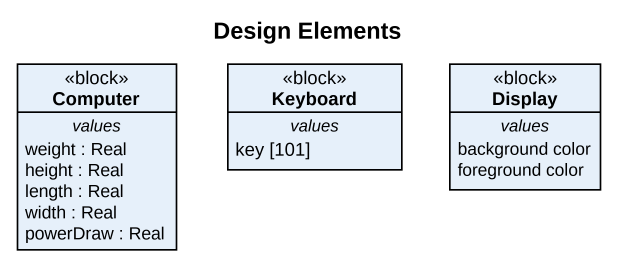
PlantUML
@startuml
title Design Elements
hide circle
hide empty members
class Computer <<block>> {
  -- values --
  weight : Real
  height : Real
  length : Real
  width : Real
  powerDraw : Real
}
class Keyboard <<block>> {
  -- values --
  key [101]
}
class Display <<block>> {
  -- values --
  background color
  foreground color
}
@enduml
